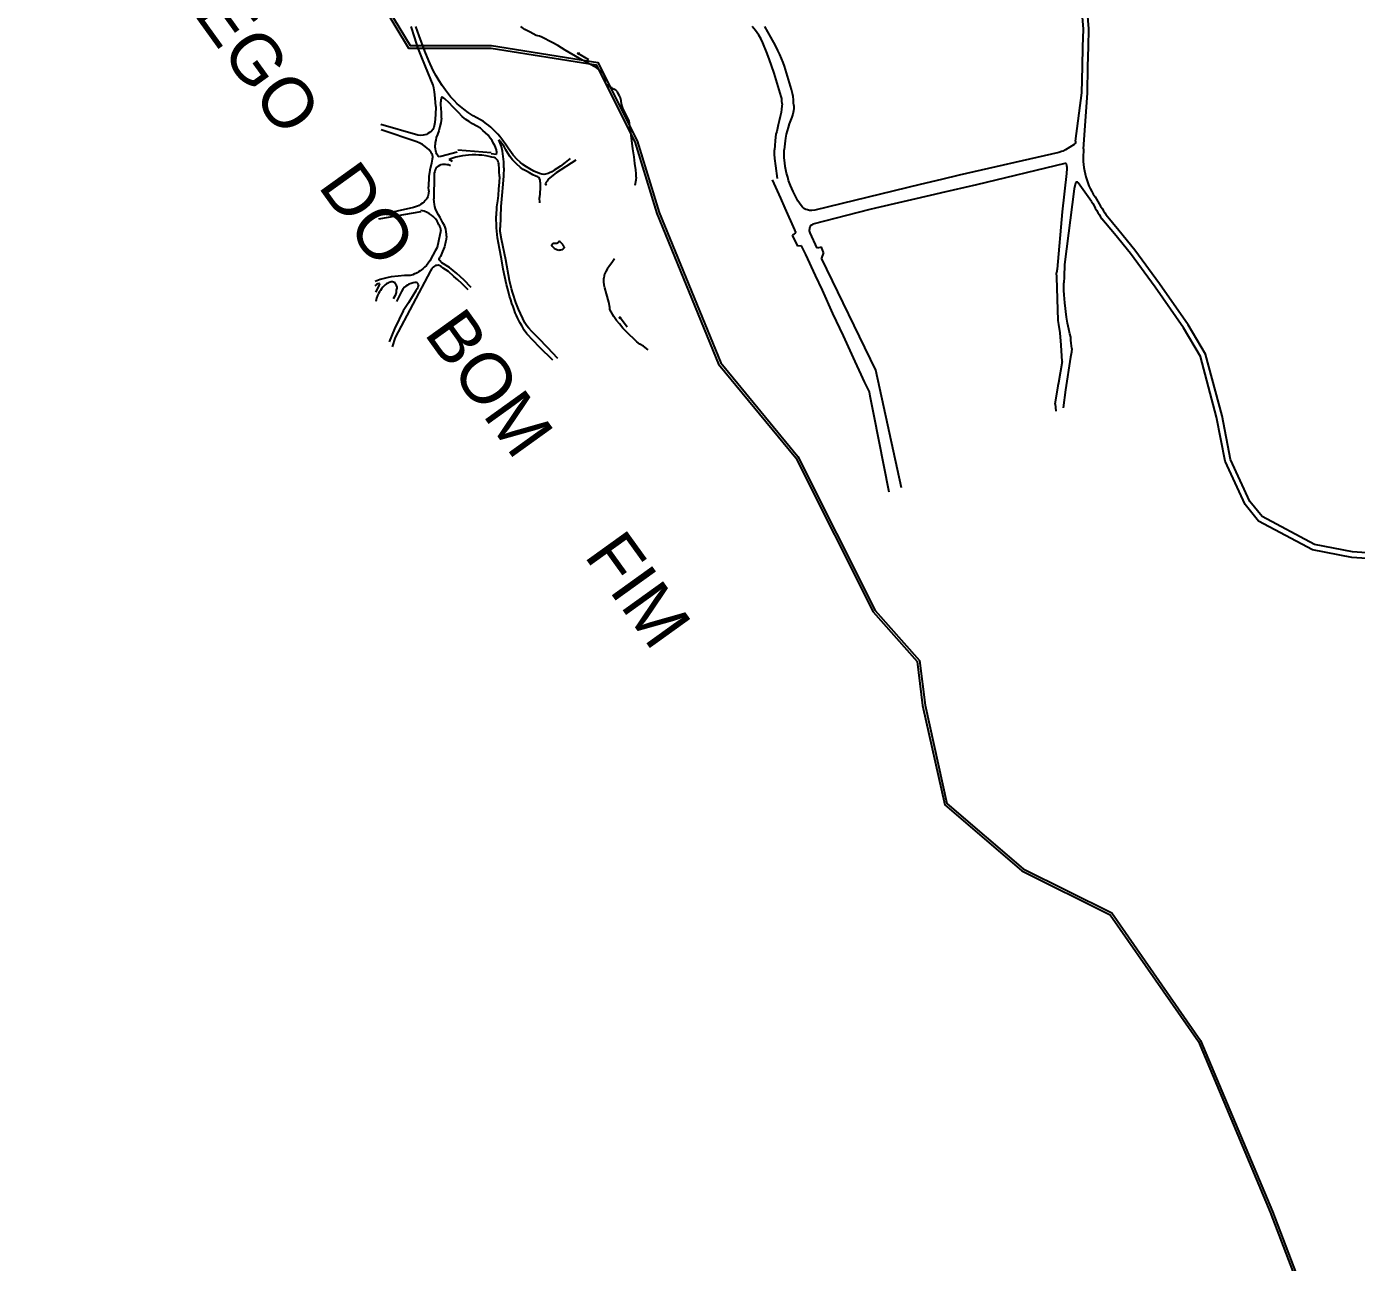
# Model space of a CAD drawing. Header units: millimetres. Extents: x 583 to 26013, y 350 to 21391.
# Drawn here: x 14855 to 15925, y 11890 to 12884 of the extents above; entities that cross this region are included whole.
import ezdxf

# ---------------------------------------------------------------- set-up
doc = ezdxf.new("R2010")
doc.units = ezdxf.units.MM
for name, color, linetype in [('105-QUADRAS_ESTRADAS', 80, 'Continuous'), ('110-CERCA_DE_ARAME', 10, 'Continuous'), ('145-', 130, 'Continuous'), ('RIOS', 140, 'Continuous')]:
    doc.layers.add(name, color=color, linetype=linetype)
doc.styles.add('EU', font='arial.ttf', dxfattribs={"height": 10})

msp = doc.modelspace()

# ---------------------------------------------------------------- linework, layer by layer
at = {"color": 0, "linetype": 'Continuous'}
msp.add_line((15705.42456, 12785.61879), (15708.398, 12830.46591), dxfattribs=at)
for points in [[(15703.99923, 12830.56963), (15704.50093, 12851.84865), (15704.89039, 12867.66562), (15705.24215, 12881.95116), (15703.62624, 12901.33678)], [(15708.398, 12830.46591), (15708.89965, 12851.74264), (15709.28906, 12867.55731), (15709.64666, 12882.08013), (15707.97034, 12902.19056)], [(15949.018, 12454.87274), (15921.10329, 12456.85327), (15889.39167, 12462.94254), (15845.97508, 12486.1302), (15835.20743, 12499.48826), (15819.25048, 12534.2394), (15812.36379, 12569.70108), (15799.30182, 12618.61333), (15785.71382, 12641.519), (15762.81882, 12674.39266), (15743.12719, 12701.37815), (15730.17626, 12717.11524), (15720.1681, 12729.27647)], [(15951.71261, 12459.19287), (15921.68888, 12461.32304), (15890.91002, 12467.23319), (15848.90342, 12489.66782), (15839.06289, 12501.87572), (15823.5651, 12535.6269), (15816.75159, 12570.71174), (15803.48913, 12620.37476), (15789.50032, 12643.95608), (15766.48315, 12677.00516), (15746.68508, 12704.13652), (15733.65092, 12719.97473), (15723.64276, 12732.13597)]]:
    msp.add_lwpolyline(points, dxfattribs=at)
for centre, radius, start, end in [((15762.28151, 12778.6823), 57.27851, 173.04435024, 213.58246526), ((16995.58833, 13519.31491), 1495.82627, 211.08529841, 211.75244732), ((15926.56098, 12863.21685), 246.04481, 209.16775321, 212.98188991)]:
    msp.add_arc(centre, radius, start, end, dxfattribs=at)
at = {"layer": '105-QUADRAS_ESTRADAS', "color": 0, "linetype": 'Continuous'}
for p, q in [((15167.61551, 12874.90241), (15164.71551, 12883.90241)), ((15170.11551, 12867.10241), (15167.61551, 12874.90241)), ((15171.21551, 12876.40241), (15168.51551, 12883.90241)), ((15175.61551, 12864.30241), (15171.21551, 12876.40241)), ((15441.51551, 12880.80241), (15439.01551, 12883.90241)), ((15444.11551, 12877.00241), (15441.51551, 12880.80241)), ((15446.01551, 12873.70241), (15444.11551, 12877.00241)), ((15453.91551, 12875.50241), (15449.11551, 12883.90241)), ((15457.71551, 12868.60241), (15453.91551, 12875.50241)), ((15172.81551, 12860.50241), (15170.11551, 12867.10241)), ((15179.01551, 12856.40241), (15175.61551, 12864.30241)), ((15447.41551, 12871.00241), (15446.01551, 12873.70241)), ((15450.81551, 12862.40241), (15447.41551, 12871.00241)), ((15459.61551, 12864.60241), (15457.71551, 12868.60241)), ((15461.21551, 12861.50241), (15459.61551, 12864.60241)), ((15176.31551, 12851.80241), (15172.81551, 12860.50241)), ((15182.41551, 12848.50241), (15179.01551, 12856.40241)), ((15452.91551, 12857.30241), (15450.81551, 12862.40241)), ((15454.51551, 12852.70241), (15452.91551, 12857.30241)), ((15456.51551, 12846.50241), (15454.51551, 12852.70241)), ((15462.41551, 12858.30241), (15461.21551, 12861.50241)), ((15463.81551, 12855.10241), (15462.41551, 12858.30241)), ((15464.81551, 12852.20241), (15463.81551, 12855.10241)), ((15182.51551, 12836.70241), (15176.31551, 12851.80241)), ((15184.81551, 12844.40241), (15182.41551, 12848.50241)), ((15187.21551, 12840.20241), (15184.81551, 12844.40241)), ((15461.51551, 12830.40241), (15456.51551, 12846.50241)), ((15470.41551, 12833.20241), (15464.81551, 12852.20241)), ((15182.91551, 12834.80241), (15182.51551, 12836.70241)), ((15183.41551, 12831.50241), (15182.91551, 12834.80241)), ((15184.11551, 12826.40241), (15183.41551, 12831.50241)), ((15189.61551, 12836.50241), (15187.21551, 12840.20241)), ((15192.21551, 12832.80241), (15189.61551, 12836.50241)), ((15194.61551, 12829.60241), (15192.21551, 12832.80241)), ((15471.31551, 12830.00241), (15470.41551, 12833.20241)), ((15184.41551, 12819.60241), (15184.11551, 12826.40241)), ((15188.61551, 12824.70241), (15188.51551, 12823.50241)), ((15188.61551, 12821.30241), (15188.51551, 12823.50241)), ((15188.91551, 12826.10241), (15188.61551, 12824.70241)), ((15189.01551, 12814.90241), (15188.61551, 12821.30241)), ((15189.71551, 12827.30241), (15188.91551, 12826.10241)), ((15191.71551, 12825.80241), (15189.71551, 12827.30241)), ((15195.21551, 12822.70241), (15191.71551, 12825.80241)), ((15196.41551, 12827.40241), (15194.61551, 12829.60241)), ((15198.31551, 12819.30241), (15195.21551, 12822.70241)), ((15199.21551, 12824.40241), (15196.41551, 12827.40241)), ((15201.81551, 12821.80241), (15199.21551, 12824.40241)), ((15204.41551, 12819.70241), (15201.81551, 12821.80241)), ((15462.31551, 12827.80241), (15461.51551, 12830.40241)), ((15462.61551, 12826.00241), (15462.31551, 12827.80241)), ((15462.81551, 12824.30241), (15462.61551, 12826.00241)), ((15463.01551, 12821.90241), (15462.71551, 12820.00241)), ((15463.01551, 12821.90241), (15462.81551, 12824.30241)), ((15471.81551, 12827.70241), (15471.31551, 12830.00241)), ((15472.11551, 12824.90241), (15471.81551, 12827.70241)), ((15472.21551, 12822.90241), (15472.11551, 12824.90241)), ((15472.51551, 12820.40241), (15472.21551, 12822.90241)), ((15472.51551, 12820.40241), (15472.41551, 12818.00241)), ((15698.81551, 12791.70241), (15703.99923, 12830.56963)), ((15184.31551, 12812.90241), (15183.61551, 12806.80241)), ((15184.41551, 12819.60241), (15184.31551, 12812.90241)), ((15189.01551, 12810.20241), (15188.61551, 12806.60241)), ((15189.01551, 12810.20241), (15189.01551, 12814.90241)), ((15202.71551, 12814.80241), (15198.31551, 12819.30241)), ((15205.81551, 12811.60241), (15202.71551, 12814.80241)), ((15207.01551, 12817.40241), (15204.41551, 12819.70241)), ((15208.61551, 12809.30241), (15205.81551, 12811.60241)), ((15210.51551, 12814.80241), (15207.01551, 12817.40241)), ((15214.51551, 12812.10241), (15210.51551, 12814.80241)), ((15217.61551, 12810.40241), (15214.51551, 12812.10241)), ((15220.31551, 12808.90241), (15217.61551, 12810.40241)), ((15461.41551, 12811.60241), (15460.61551, 12808.20241)), ((15462.31551, 12814.90241), (15461.41551, 12811.60241)), ((15462.51551, 12817.60241), (15462.31551, 12814.90241)), ((15462.71551, 12820.00241), (15462.51551, 12817.60241)), ((15470.81551, 12811.20241), (15469.71551, 12808.50241)), ((15471.71551, 12813.60241), (15470.81551, 12811.20241)), ((15472.11551, 12816.10241), (15471.71551, 12813.60241)), ((15472.41551, 12818.00241), (15472.11551, 12816.10241)), ((15170.11551, 12796.50241), (15140.31551, 12805.10241)), ((15169.31551, 12791.20241), (15140.61551, 12800.80241)), ((15180.51551, 12799.40241), (15179.51551, 12798.60241)), ((15181.31551, 12800.20241), (15180.51551, 12799.40241)), ((15182.11551, 12801.20241), (15181.31551, 12800.20241)), ((15182.91551, 12802.70241), (15182.11551, 12801.20241)), ((15183.61551, 12806.80241), (15182.91551, 12802.70241)), ((15186.81551, 12800.00241), (15185.81551, 12797.00241)), ((15187.81551, 12803.50241), (15186.81551, 12800.00241)), ((15188.61551, 12806.60241), (15187.81551, 12803.50241)), ((15211.21551, 12807.50241), (15208.61551, 12809.30241)), ((15214.01551, 12805.70241), (15211.21551, 12807.50241)), ((15217.51551, 12803.90241), (15214.01551, 12805.70241)), ((15220.31551, 12802.10241), (15217.51551, 12803.90241)), ((15222.81551, 12807.60241), (15220.31551, 12808.90241)), ((15222.41551, 12800.40241), (15220.31551, 12802.10241)), ((15224.51551, 12798.50241), (15222.41551, 12800.40241)), ((15225.31551, 12805.80241), (15222.81551, 12807.60241)), ((15227.01551, 12804.40241), (15225.31551, 12805.80241)), ((15228.71551, 12802.90241), (15227.01551, 12804.40241)), ((15230.61551, 12801.10241), (15228.71551, 12802.90241)), ((15232.61551, 12799.30241), (15230.61551, 12801.10241)), ((15234.41551, 12797.30241), (15232.61551, 12799.30241)), ((15458.61551, 12799.50241), (15458.01551, 12797.40241)), ((15459.31551, 12802.20241), (15458.61551, 12799.50241)), ((15459.81551, 12804.90241), (15459.31551, 12802.20241)), ((15460.61551, 12808.20241), (15459.81551, 12804.90241)), ((15467.01551, 12800.20241), (15466.31551, 12797.40241)), ((15467.81551, 12802.80241), (15467.01551, 12800.20241)), ((15468.61551, 12805.60241), (15467.81551, 12802.80241)), ((15469.71551, 12808.50241), (15468.61551, 12805.60241)), ((15171.61551, 12790.20241), (15169.31551, 12791.20241)), ((15172.51551, 12796.30241), (15170.11551, 12796.50241)), ((15173.91551, 12789.00241), (15171.61551, 12790.20241)), ((15174.21551, 12796.50241), (15172.51551, 12796.30241)), ((15176.01551, 12787.50241), (15173.91551, 12789.00241)), ((15175.81551, 12796.80241), (15174.21551, 12796.50241)), ((15177.11551, 12797.20241), (15175.81551, 12796.80241)), ((15178.21551, 12797.80241), (15177.11551, 12797.20241)), ((15179.51551, 12798.60241), (15178.21551, 12797.80241)), ((15184.01551, 12790.80241), (15183.91551, 12788.80241)), ((15184.01551, 12787.00241), (15183.91551, 12788.80241)), ((15184.41551, 12792.60241), (15184.01551, 12790.80241)), ((15184.81551, 12794.60241), (15184.41551, 12792.60241)), ((15185.81551, 12797.00241), (15184.81551, 12794.60241)), ((15226.61551, 12796.50241), (15224.51551, 12798.50241)), ((15228.31551, 12794.30241), (15226.61551, 12796.50241)), ((15229.81551, 12792.20241), (15228.31551, 12794.30241)), ((15231.01551, 12789.80241), (15229.81551, 12792.20241)), ((15232.11551, 12787.70241), (15231.01551, 12789.80241)), ((15235.91551, 12795.40241), (15234.41551, 12797.30241)), ((15237.31551, 12787.60241), (15235.21551, 12792.90241)), ((15237.81551, 12789.70241), (15235.21551, 12792.90241)), ((15237.51551, 12793.30241), (15235.91551, 12795.40241)), ((15239.01551, 12791.50241), (15237.51551, 12793.30241)), ((15239.41551, 12787.50241), (15237.81551, 12789.70241)), ((15240.61551, 12789.40241), (15239.01551, 12791.50241)), ((15242.61551, 12786.00241), (15240.61551, 12789.40241)), ((15457.31551, 12791.90241), (15457.01551, 12788.30241)), ((15457.61551, 12794.90241), (15457.31551, 12791.90241)), ((15458.01551, 12797.40241), (15457.61551, 12794.90241)), ((15465.01551, 12789.70241), (15464.81551, 12787.30241)), ((15465.31551, 12791.90241), (15465.01551, 12789.70241)), ((15465.61551, 12794.30241), (15465.31551, 12791.90241)), ((15466.31551, 12797.40241), (15465.61551, 12794.30241)), ((15697.81551, 12789.10241), (15690.71551, 12784.90241)), ((15698.61551, 12789.90241), (15697.81551, 12789.10241)), ((15698.81551, 12790.60241), (15698.61551, 12789.90241)), ((15698.81551, 12791.70241), (15698.81551, 12790.60241)), ((15177.61551, 12786.20241), (15176.01551, 12787.50241)), ((15179.01551, 12785.00241), (15177.61551, 12786.20241)), ((15179.91551, 12783.60241), (15179.01551, 12785.00241)), ((15180.71551, 12782.70241), (15179.91551, 12783.60241)), ((15181.31551, 12781.50241), (15180.71551, 12782.70241)), ((15181.81551, 12780.70241), (15181.31551, 12781.50241)), ((15181.81551, 12778.70241), (15181.61551, 12777.20241)), ((15181.91551, 12779.90241), (15181.81551, 12780.70241)), ((15181.91551, 12779.90241), (15181.81551, 12778.70241)), ((15184.21551, 12785.60241), (15184.01551, 12787.00241)), ((15184.51551, 12784.00241), (15184.21551, 12785.60241)), ((15184.71551, 12782.60241), (15184.51551, 12784.00241)), ((15185.31551, 12781.40241), (15184.71551, 12782.60241)), ((15185.91551, 12780.40241), (15185.31551, 12781.40241)), ((15186.51551, 12779.60241), (15185.91551, 12780.40241)), ((15187.31551, 12779.20241), (15186.51551, 12779.60241)), ((15188.51551, 12779.40241), (15187.31551, 12779.20241)), ((15201.71551, 12783.00241), (15188.51551, 12779.40241)), ((15197.51551, 12777.90241), (15195.31551, 12776.90241)), ((15200.71551, 12778.80241), (15197.51551, 12777.90241)), ((15203.31551, 12779.50241), (15200.71551, 12778.80241)), ((15229.11551, 12782.50241), (15202.11551, 12784.40241)), ((15206.01551, 12779.90241), (15203.31551, 12779.50241)), ((15208.41551, 12780.30241), (15206.01551, 12779.90241)), ((15210.81551, 12780.50241), (15208.41551, 12780.30241)), ((15213.81551, 12780.70241), (15210.81551, 12780.50241)), ((15216.61551, 12780.70241), (15213.81551, 12780.70241)), ((15219.11551, 12780.50241), (15216.61551, 12780.70241)), ((15221.51551, 12780.40241), (15219.11551, 12780.50241)), ((15224.91551, 12780.00241), (15221.51551, 12780.40241)), ((15227.41551, 12779.40241), (15224.91551, 12780.00241)), ((15229.51551, 12778.90241), (15227.41551, 12779.40241)), ((15232.91551, 12781.10241), (15229.11551, 12781.50241)), ((15231.31551, 12778.50241), (15229.51551, 12778.90241)), ((15232.41551, 12778.10241), (15231.31551, 12778.50241)), ((15232.81551, 12786.10241), (15232.11551, 12787.70241)), ((15233.31551, 12777.40241), (15232.41551, 12778.10241)), ((15233.31551, 12784.80241), (15232.81551, 12786.10241)), ((15233.41551, 12782.80241), (15232.91551, 12781.10241)), ((15233.41551, 12783.80241), (15233.31551, 12784.80241)), ((15233.41551, 12783.80241), (15233.41551, 12782.80241)), ((15238.21551, 12783.60241), (15237.31551, 12787.60241)), ((15238.71551, 12779.30241), (15238.21551, 12783.60241)), ((15239.21551, 12775.10241), (15238.71551, 12779.30241)), ((15240.81551, 12784.90241), (15239.41551, 12787.50241)), ((15242.51551, 12782.10241), (15240.81551, 12784.90241)), ((15244.41551, 12779.20241), (15242.51551, 12782.10241)), ((15246.81551, 12780.40241), (15242.61551, 12786.00241)), ((15246.21551, 12776.80241), (15244.41551, 12779.20241)), ((15249.91551, 12777.00241), (15246.81551, 12780.40241)), ((15292.41551, 12777.90241), (15288.61551, 12774.70241)), ((15457.01551, 12788.30241), (15456.91551, 12784.70241)), ((15456.91551, 12781.40241), (15456.91551, 12784.70241)), ((15457.11551, 12777.70241), (15456.91551, 12781.40241)), ((15457.81551, 12772.00241), (15457.11551, 12777.70241)), ((15464.81551, 12787.30241), (15464.51551, 12784.80241)), ((15464.51551, 12781.90241), (15464.51551, 12784.80241)), ((15464.71551, 12778.70241), (15464.51551, 12781.90241)), ((15464.81551, 12776.10241), (15464.71551, 12778.70241)), ((15685.41551, 12782.70241), (15605.21551, 12764.40241)), ((15687.61551, 12783.40241), (15685.41551, 12782.70241)), ((15688.91551, 12783.80241), (15687.61551, 12783.40241)), ((15690.71551, 12784.90241), (15688.91551, 12783.80241)), ((15179.71551, 12768.30241), (15179.01551, 12763.40241)), ((15181.01551, 12774.00241), (15179.71551, 12768.30241)), ((15181.61551, 12777.20241), (15181.01551, 12774.00241)), ((15183.61551, 12767.30241), (15183.31551, 12766.00241)), ((15184.11551, 12768.60241), (15183.61551, 12767.30241)), ((15184.51551, 12769.80241), (15184.11551, 12768.60241)), ((15185.41551, 12770.80241), (15184.51551, 12769.80241)), ((15186.21551, 12771.40241), (15185.41551, 12770.80241)), ((15187.51551, 12772.20241), (15186.21551, 12771.40241)), ((15188.61551, 12772.60241), (15187.51551, 12772.20241)), ((15189.81551, 12772.90241), (15188.61551, 12772.60241)), ((15191.11551, 12773.10241), (15189.81551, 12772.90241)), ((15192.41551, 12773.00241), (15191.11551, 12773.10241)), ((15193.51551, 12772.80241), (15192.41551, 12773.00241)), ((15194.61551, 12772.60241), (15193.51551, 12772.80241)), ((15196.31551, 12771.90241), (15194.61551, 12772.60241)), ((15198.01551, 12775.30241), (15195.31551, 12776.90241)), ((15233.81551, 12776.80241), (15233.31551, 12777.40241)), ((15234.31551, 12776.10241), (15233.81551, 12776.80241)), ((15234.61551, 12775.30241), (15234.31551, 12776.10241)), ((15234.91551, 12774.40241), (15234.61551, 12775.30241)), ((15235.11551, 12773.50241), (15234.91551, 12774.40241)), ((15235.21551, 12772.20241), (15235.11551, 12773.50241)), ((15235.41551, 12770.70241), (15235.21551, 12772.20241)), ((15235.51551, 12767.70241), (15235.41551, 12770.70241)), ((15235.71551, 12763.20241), (15235.51551, 12767.70241)), ((15239.21551, 12770.20241), (15239.01551, 12764.00241)), ((15239.21551, 12770.20241), (15239.21551, 12775.10241)), ((15247.51551, 12775.40241), (15246.21551, 12776.80241)), ((15249.51551, 12773.50241), (15247.51551, 12775.40241)), ((15252.61551, 12770.70241), (15249.51551, 12773.50241)), ((15252.21551, 12774.80241), (15249.91551, 12777.00241)), ((15254.41551, 12772.90241), (15252.21551, 12774.80241)), ((15254.81551, 12769.00241), (15252.61551, 12770.70241)), ((15257.31551, 12771.00241), (15254.41551, 12772.90241)), ((15257.51551, 12767.60241), (15254.81551, 12769.00241)), ((15260.21551, 12769.40241), (15257.31551, 12771.00241)), ((15259.91551, 12766.20241), (15257.51551, 12767.60241)), ((15263.21551, 12767.70241), (15260.21551, 12769.40241)), ((15268.01551, 12765.80241), (15263.21551, 12767.70241)), ((15277.71551, 12767.20241), (15275.91551, 12766.20241)), ((15279.61551, 12768.40241), (15277.71551, 12767.20241)), ((15281.91551, 12769.80241), (15279.61551, 12768.40241)), ((15297.21551, 12776.40241), (15281.41551, 12766.30241)), ((15284.71551, 12771.60241), (15281.91551, 12769.80241)), ((15288.61551, 12774.70241), (15284.71551, 12771.60241)), ((15459.31551, 12761.70241), (15457.81551, 12772.00241)), ((15465.01551, 12774.30241), (15464.81551, 12776.10241)), ((15465.41551, 12771.50241), (15465.01551, 12774.30241)), ((15465.91551, 12768.70241), (15465.41551, 12771.50241)), ((15466.61551, 12766.10241), (15465.91551, 12768.70241)), ((15690.21551, 12773.90241), (15619.21551, 12756.50241)), ((15690.91551, 12773.80241), (15690.21551, 12773.90241)), ((15691.41551, 12773.50241), (15690.91551, 12773.80241)), ((15691.81551, 12772.90241), (15691.41551, 12773.50241)), ((15692.01551, 12769.70241), (15691.61551, 12765.80241)), ((15692.01551, 12771.50241), (15691.81551, 12772.90241)), ((15692.01551, 12771.50241), (15692.01551, 12769.70241)), ((15179.01551, 12763.40241), (15178.71551, 12755.10241)), ((15183.21551, 12764.40241), (15183.01551, 12745.30241)), ((15183.31551, 12766.00241), (15183.21551, 12764.40241)), ((15235.51551, 12758.60241), (15235.01551, 12753.50241)), ((15235.71551, 12763.20241), (15235.51551, 12758.60241)), ((15238.51551, 12757.10241), (15237.61551, 12748.10241)), ((15239.01551, 12764.00241), (15238.51551, 12757.10241)), ((15262.51551, 12764.60241), (15259.91551, 12766.20241)), ((15264.81551, 12763.70241), (15262.51551, 12764.60241)), ((15266.51551, 12763.00241), (15264.81551, 12763.70241)), ((15267.41551, 12762.40241), (15266.51551, 12763.00241)), ((15267.91551, 12761.70241), (15267.41551, 12762.40241)), ((15268.41551, 12760.50241), (15267.91551, 12761.70241)), ((15269.81551, 12765.30241), (15268.01551, 12765.80241)), ((15268.51551, 12758.70241), (15268.31551, 12753.70241)), ((15268.51551, 12758.70241), (15268.41551, 12760.50241)), ((15271.41551, 12765.00241), (15269.81551, 12765.30241)), ((15272.71551, 12765.20241), (15271.41551, 12765.00241)), ((15273.71551, 12765.50241), (15272.71551, 12765.20241)), ((15273.11551, 12758.70241), (15272.81551, 12757.60241)), ((15273.01551, 12756.80241), (15272.81551, 12757.60241)), ((15273.51551, 12756.00241), (15273.01551, 12756.80241)), ((15273.91551, 12759.70241), (15273.11551, 12758.70241)), ((15274.81551, 12765.70241), (15273.71551, 12765.50241)), ((15274.91551, 12761.20241), (15273.91551, 12759.70241)), ((15275.91551, 12766.20241), (15274.81551, 12765.70241)), ((15281.41551, 12766.30241), (15274.91551, 12761.20241)), ((15467.51551, 12762.90241), (15466.61551, 12766.10241)), ((15468.21551, 12760.10241), (15467.51551, 12762.90241)), ((15469.81551, 12756.20241), (15468.21551, 12760.10241)), ((15573.91551, 12756.80241), (15489.31551, 12736.30241)), ((15591.11551, 12760.90241), (15573.91551, 12756.80241)), ((15605.21551, 12764.40241), (15591.21551, 12760.90241)), ((15591.21551, 12760.90241), (15591.21551, 12760.90241)), ((15619.21551, 12756.50241), (15591.21551, 12750.20241)), ((15691.61551, 12765.80241), (15688.21551, 12734.80241)), ((15698.91551, 12757.90241), (15697.91551, 12753.50241)), ((15699.11551, 12758.50241), (15698.91551, 12757.90241)), ((15699.61551, 12758.80241), (15699.11551, 12758.50241)), ((15700.11551, 12758.90241), (15699.61551, 12758.80241)), ((15700.61551, 12758.70241), (15700.11551, 12758.90241)), ((15701.11551, 12758.30241), (15700.61551, 12758.70241)), ((15711.71551, 12743.30241), (15701.11551, 12758.30241)), ((15177.51551, 12746.00241), (15176.91551, 12745.10241)), ((15178.21551, 12747.20241), (15177.51551, 12746.00241)), ((15178.41551, 12748.40241), (15178.21551, 12747.20241)), ((15178.71551, 12749.90241), (15178.41551, 12748.40241)), ((15178.91551, 12751.70241), (15178.71551, 12755.10241)), ((15178.91551, 12751.70241), (15178.71551, 12749.90241)), ((15234.61551, 12748.00241), (15234.11551, 12743.80241)), ((15235.01551, 12753.50241), (15234.61551, 12748.00241)), ((15237.61551, 12748.10241), (15236.81551, 12739.30241)), ((15268.31551, 12753.70241), (15267.91551, 12746.50241)), ((15268.11551, 12742.10241), (15267.91551, 12746.50241)), ((15471.91551, 12751.30241), (15469.81551, 12756.20241)), ((15475.71551, 12743.70241), (15471.91551, 12751.30241)), ((15585.61551, 12748.80241), (15538.01551, 12737.80241)), ((15591.11551, 12750.20241), (15585.61551, 12748.80241)), ((15591.21551, 12750.20241), (15591.21551, 12750.20241)), ((15697.91551, 12753.50241), (15690.11551, 12692.60241)), ((15166.51551, 12738.50241), (15137.91551, 12732.00241)), ((15169.71551, 12739.40241), (15166.51551, 12738.50241)), ((15171.21551, 12740.00241), (15169.71551, 12739.40241)), ((15172.51551, 12741.00241), (15171.21551, 12740.00241)), ((15173.81551, 12741.80241), (15172.51551, 12741.00241)), ((15175.21551, 12735.40241), (15172.51551, 12736.00241)), ((15175.01551, 12742.90241), (15173.81551, 12741.80241)), ((15175.91551, 12743.90241), (15175.01551, 12742.90241)), ((15177.61551, 12734.50241), (15175.21551, 12735.40241)), ((15176.91551, 12745.10241), (15175.91551, 12743.90241)), ((15183.11551, 12742.90241), (15183.01551, 12745.30241)), ((15183.51551, 12740.80241), (15183.11551, 12742.90241)), ((15183.81551, 12739.10241), (15183.51551, 12740.80241)), ((15184.31551, 12737.30241), (15183.81551, 12739.10241)), ((15185.41551, 12735.00241), (15184.31551, 12737.30241)), ((15186.61551, 12732.50241), (15185.41551, 12735.00241)), ((15233.41551, 12739.00241), (15233.11551, 12731.70241)), ((15234.11551, 12743.80241), (15233.41551, 12739.00241)), ((15236.81551, 12739.30241), (15236.31551, 12722.40241)), ((15476.81551, 12741.80241), (15475.71551, 12743.70241)), ((15478.21551, 12740.00241), (15476.81551, 12741.80241)), ((15479.41551, 12738.70241), (15478.21551, 12740.00241)), ((15480.41551, 12737.60241), (15479.41551, 12738.70241)), ((15481.91551, 12736.90241), (15480.41551, 12737.60241)), ((15483.31551, 12736.50241), (15481.91551, 12736.90241)), ((15485.01551, 12736.00241), (15483.31551, 12736.50241)), ((15486.91551, 12736.00241), (15485.01551, 12736.00241)), ((15489.31551, 12736.30241), (15486.91551, 12736.00241)), ((15538.01551, 12737.80241), (15533.41551, 12736.70241)), ((15172.51551, 12734.80241), (15138.41551, 12728.90241)), ((15179.41551, 12733.40241), (15177.61551, 12734.50241)), ((15181.01551, 12732.20241), (15179.41551, 12733.40241)), ((15182.41551, 12731.10241), (15181.01551, 12732.20241)), ((15184.31551, 12729.30241), (15182.41551, 12731.10241)), ((15185.61551, 12727.30241), (15184.31551, 12729.30241)), ((15186.31551, 12725.90241), (15185.61551, 12727.30241)), ((15187.01551, 12724.50241), (15186.31551, 12725.90241)), ((15187.91551, 12730.30241), (15186.61551, 12732.50241)), ((15187.61551, 12723.30241), (15187.01551, 12724.50241)), ((15190.21551, 12726.00241), (15187.91551, 12730.30241)), ((15191.41551, 12724.00241), (15190.21551, 12726.00241)), ((15233.21551, 12722.10241), (15233.11551, 12731.70241)), ((15688.21551, 12734.80241), (15684.11551, 12688.70241)), ((15187.71551, 12716.40241), (15185.51551, 12706.20241)), ((15188.11551, 12722.00241), (15187.61551, 12723.30241)), ((15188.31551, 12718.70241), (15187.71551, 12716.40241)), ((15188.51551, 12721.10241), (15188.11551, 12722.00241)), ((15188.61551, 12720.00241), (15188.31551, 12718.70241)), ((15188.61551, 12720.00241), (15188.51551, 12721.10241)), ((15191.91551, 12722.60241), (15191.41551, 12724.00241)), ((15192.51551, 12721.00241), (15191.91551, 12722.60241)), ((15192.81551, 12718.80241), (15192.51551, 12721.00241)), ((15193.01551, 12717.00241), (15192.81551, 12718.80241)), ((15193.01551, 12715.20241), (15192.81551, 12712.70241)), ((15193.01551, 12715.20241), (15193.01551, 12717.00241)), ((15234.01551, 12713.90241), (15233.21551, 12722.10241)), ((15235.61551, 12705.40241), (15234.01551, 12713.90241)), ((15236.31551, 12719.10241), (15236.31551, 12722.40241)), ((15237.41551, 12712.80241), (15236.31551, 12719.10241)), ((15184.11551, 12703.50241), (15182.21551, 12700.00241)), ((15185.51551, 12706.20241), (15184.11551, 12703.50241)), ((15189.91551, 12702.90241), (15188.21551, 12699.00241)), ((15191.41551, 12706.70241), (15189.91551, 12702.90241)), ((15192.41551, 12710.40241), (15191.41551, 12706.70241)), ((15192.81551, 12712.70241), (15192.41551, 12710.40241)), ((15237.21551, 12697.20241), (15235.61551, 12705.40241)), ((15240.71551, 12696.40241), (15237.41551, 12712.80241)), ((15178.31551, 12693.50241), (15176.91551, 12691.80241)), ((15179.61551, 12695.50241), (15178.31551, 12693.50241)), ((15182.21551, 12700.00241), (15179.61551, 12695.50241)), ((15187.51551, 12698.10241), (15187.31551, 12697.40241)), ((15187.31551, 12696.80241), (15187.31551, 12697.40241)), ((15187.51551, 12696.00241), (15187.31551, 12696.80241)), ((15188.21551, 12699.00241), (15187.51551, 12698.10241)), ((15188.01551, 12695.40241), (15187.51551, 12696.00241)), ((15188.51551, 12694.80241), (15188.01551, 12695.40241)), ((15189.41551, 12693.90241), (15188.51551, 12694.80241)), ((15195.51551, 12690.20241), (15189.41551, 12693.90241)), ((15238.71551, 12688.70241), (15237.21551, 12697.20241)), ((15243.81551, 12679.70241), (15240.71551, 12696.40241)), ((15690.11551, 12692.60241), (15689.71551, 12682.50241)), ((15145.01551, 12681.70241), (15139.81551, 12680.50241)), ((15148.71551, 12682.50241), (15145.01551, 12681.70241)), ((15154.31551, 12683.20241), (15148.71551, 12682.50241)), ((15180.11551, 12687.50241), (15151.81551, 12633.80241)), ((15159.41551, 12683.70241), (15154.31551, 12683.20241)), ((15163.81551, 12683.80241), (15159.41551, 12683.70241)), ((15165.91551, 12684.30241), (15163.81551, 12683.80241)), ((15167.31551, 12684.90241), (15165.91551, 12684.30241)), ((15168.51551, 12685.40241), (15167.31551, 12684.90241)), ((15169.51551, 12685.90241), (15168.51551, 12685.40241)), ((15170.71551, 12686.60241), (15169.51551, 12685.90241)), ((15171.91551, 12687.40241), (15170.71551, 12686.60241)), ((15172.91551, 12688.20241), (15171.91551, 12687.40241)), ((15174.01551, 12689.10241), (15172.91551, 12688.20241)), ((15175.51551, 12690.40241), (15174.01551, 12689.10241)), ((15176.91551, 12691.80241), (15175.51551, 12690.40241)), ((15181.41551, 12689.40241), (15180.11551, 12687.50241)), ((15182.51551, 12690.50241), (15181.41551, 12689.40241)), ((15183.41551, 12691.10241), (15182.51551, 12690.50241)), ((15184.31551, 12691.60241), (15183.41551, 12691.10241)), ((15185.21551, 12691.80241), (15184.31551, 12691.60241)), ((15186.31551, 12692.00241), (15185.21551, 12691.80241)), ((15187.31551, 12691.70241), (15186.31551, 12692.00241)), ((15188.61551, 12691.10241), (15187.31551, 12691.70241)), ((15190.51551, 12689.70241), (15188.61551, 12691.10241)), ((15194.71551, 12686.80241), (15190.51551, 12689.70241)), ((15199.11551, 12683.00241), (15194.71551, 12686.80241)), ((15201.31551, 12685.30241), (15195.51551, 12690.20241)), ((15202.21551, 12680.30241), (15199.11551, 12683.00241)), ((15206.91551, 12680.20241), (15201.31551, 12685.30241)), ((15241.31551, 12676.50241), (15238.71551, 12688.70241)), ((15684.11551, 12688.70241), (15683.71551, 12685.90241)), ((15683.81551, 12682.30241), (15683.71551, 12685.90241)), ((15684.91551, 12647.60241), (15683.81551, 12682.30241)), ((15689.71551, 12682.50241), (15689.41551, 12677.80241)), ((15136.91551, 12676.50241), (15135.51551, 12675.40241)), ((15139.81551, 12680.50241), (15135.61551, 12678.90241)), ((15138.81551, 12675.40241), (15136.01551, 12670.20241)), ((15138.01551, 12677.00241), (15136.91551, 12676.50241)), ((15138.81551, 12677.30241), (15138.01551, 12677.00241)), ((15139.31551, 12677.10241), (15138.81551, 12677.30241)), ((15139.41551, 12676.50241), (15138.81551, 12675.40241)), ((15140.01551, 12671.70241), (15139.21551, 12670.50241)), ((15139.41551, 12676.50241), (15139.31551, 12677.10241)), ((15140.71551, 12673.00241), (15140.01551, 12671.70241)), ((15141.81551, 12674.30241), (15140.71551, 12673.00241)), ((15142.81551, 12675.20241), (15141.81551, 12674.30241)), ((15143.81551, 12676.20241), (15142.81551, 12675.20241)), ((15144.81551, 12676.90241), (15143.81551, 12676.20241)), ((15145.81551, 12677.50241), (15144.81551, 12676.90241)), ((15146.81551, 12678.00241), (15145.81551, 12677.50241)), ((15147.81551, 12678.40241), (15146.81551, 12678.00241)), ((15148.71551, 12678.60241), (15147.81551, 12678.40241)), ((15149.71551, 12678.50241), (15148.71551, 12678.60241)), ((15150.41551, 12678.40241), (15149.71551, 12678.50241)), ((15151.11551, 12678.10241), (15150.41551, 12678.40241)), ((15151.71551, 12677.70241), (15151.11551, 12678.10241)), ((15152.21551, 12677.00241), (15151.71551, 12677.70241)), ((15152.61551, 12676.50241), (15152.21551, 12677.00241)), ((15152.71551, 12671.80241), (15152.51551, 12669.90241)), ((15153.01551, 12675.70241), (15152.61551, 12676.50241)), ((15153.11551, 12673.50241), (15152.71551, 12671.80241)), ((15156.81551, 12670.80241), (15152.81551, 12662.80241)), ((15153.21551, 12674.80241), (15153.01551, 12675.70241)), ((15153.21551, 12674.80241), (15153.11551, 12673.50241)), ((15158.01551, 12672.60241), (15156.81551, 12670.80241)), ((15159.31551, 12674.20241), (15158.01551, 12672.60241)), ((15160.41551, 12675.10241), (15159.31551, 12674.20241)), ((15161.61551, 12675.90241), (15160.41551, 12675.10241)), ((15162.91551, 12676.60241), (15161.61551, 12675.90241)), ((15168.51551, 12671.40241), (15162.51551, 12661.70241)), ((15164.81551, 12677.30241), (15162.91551, 12676.60241)), ((15166.31551, 12677.70241), (15164.81551, 12677.30241)), ((15167.61551, 12678.00241), (15166.31551, 12677.70241)), ((15168.71551, 12678.00241), (15167.61551, 12678.00241)), ((15169.41551, 12673.00241), (15168.51551, 12671.40241)), ((15169.51551, 12677.90241), (15168.71551, 12678.00241)), ((15170.01551, 12674.10241), (15169.41551, 12673.00241)), ((15169.91551, 12677.60241), (15169.51551, 12677.90241)), ((15170.31551, 12676.90241), (15169.91551, 12677.60241)), ((15170.41551, 12675.30241), (15170.01551, 12674.10241)), ((15170.51551, 12676.10241), (15170.31551, 12676.90241)), ((15170.51551, 12676.10241), (15170.41551, 12675.30241)), ((15205.41551, 12677.20241), (15202.21551, 12680.30241)), ((15210.61551, 12672.10241), (15205.41551, 12677.20241)), ((15212.91551, 12673.90241), (15206.91551, 12680.20241)), ((15242.61551, 12671.60241), (15241.31551, 12676.50241)), ((15243.71551, 12667.00241), (15242.61551, 12671.60241)), ((15245.31551, 12672.90241), (15243.81551, 12679.70241)), ((15246.31551, 12669.40241), (15245.31551, 12672.90241)), ((15689.51551, 12674.70241), (15689.41551, 12677.80241)), ((15689.61551, 12671.70241), (15689.51551, 12674.70241)), ((15689.81551, 12668.20241), (15689.61551, 12671.70241)), ((15136.81551, 12665.40241), (15136.21551, 12662.70241)), ((15137.71551, 12667.50241), (15136.81551, 12665.40241)), ((15138.41551, 12669.30241), (15137.71551, 12667.50241)), ((15139.21551, 12670.50241), (15138.41551, 12669.30241)), ((15151.71551, 12667.60241), (15150.31551, 12664.80241)), ((15152.51551, 12669.90241), (15151.71551, 12667.60241)), ((15162.51551, 12661.70241), (15158.31551, 12655.20241)), ((15244.71551, 12664.10241), (15243.71551, 12667.00241)), ((15245.61551, 12661.20241), (15244.71551, 12664.10241)), ((15246.61551, 12658.70241), (15245.61551, 12661.20241)), ((15248.91551, 12661.90241), (15246.31551, 12669.40241)), ((15251.01551, 12656.50241), (15248.91551, 12661.90241)), ((15690.31551, 12661.60241), (15689.81551, 12668.20241)), ((15691.71551, 12650.10241), (15690.31551, 12661.60241)), ((15158.31551, 12655.20241), (15155.01551, 12648.50241)), ((15247.51551, 12656.30241), (15246.61551, 12658.70241)), ((15248.31551, 12653.60241), (15247.51551, 12656.30241)), ((15249.31551, 12651.50241), (15248.31551, 12653.60241)), ((15250.21551, 12649.60241), (15249.31551, 12651.50241)), ((15252.11551, 12645.80241), (15250.21551, 12649.60241)), ((15256.01551, 12645.50241), (15251.01551, 12656.50241)), ((15692.51551, 12645.20241), (15691.71551, 12650.10241)), ((15151.31551, 12640.90241), (15146.91551, 12630.20241)), ((15155.01551, 12648.50241), (15151.31551, 12640.90241)), ((15253.81551, 12642.90241), (15252.11551, 12645.80241)), ((15255.61551, 12639.80241), (15253.81551, 12642.90241)), ((15257.71551, 12636.80241), (15255.61551, 12639.80241)), ((15257.81551, 12643.10241), (15256.01551, 12645.50241)), ((15259.21551, 12641.20241), (15257.81551, 12643.10241)), ((15261.61551, 12638.70241), (15259.21551, 12641.20241)), ((15267.31551, 12632.90241), (15261.61551, 12638.70241)), ((15685.51551, 12644.20241), (15684.91551, 12647.60241)), ((15686.61551, 12637.60241), (15685.51551, 12644.20241)), ((15693.61551, 12640.50241), (15692.51551, 12645.20241)), ((15694.41551, 12636.80241), (15693.61551, 12640.50241)), ((15151.81551, 12633.80241), (15149.41551, 12626.20241)), ((15267.91551, 12626.00241), (15257.71551, 12636.80241)), ((15274.21551, 12625.70241), (15267.31551, 12632.90241)), ((15687.21551, 12627.50241), (15686.61551, 12637.60241)), ((15695.01551, 12634.20241), (15694.41551, 12636.80241)), ((15695.21551, 12631.70241), (15695.01551, 12634.20241)), ((15695.41551, 12629.30241), (15695.21551, 12631.70241)), ((15695.61551, 12627.20241), (15695.41551, 12629.30241)), ((15278.61551, 12615.60241), (15267.91551, 12626.00241)), ((15282.61551, 12616.80241), (15274.21551, 12625.70241)), ((15688.21551, 12614.60241), (15687.21551, 12627.50241)), ((15694.91551, 12617.90241), (15690.91551, 12591.70241)), ((15695.51551, 12622.10241), (15694.91551, 12617.90241)), ((15695.81551, 12625.00241), (15695.51551, 12622.10241)), ((15695.81551, 12625.00241), (15695.61551, 12627.20241)), ((15688.21551, 12614.60241), (15685.11551, 12597.30241)), ((15685.11551, 12597.30241), (15684.71551, 12594.80241)), ((15684.71551, 12594.80241), (15682.21551, 12580.20241)), ((15690.91551, 12591.70241), (15689.01551, 12577.10241)), ((15683.21551, 12574.40241), (15682.71551, 12580.30241))]:
    msp.add_line(p, q, dxfattribs=at)
at = {"layer": '110-CERCA_DE_ARAME', "color": 0, "linetype": 'Continuous'}
for p, q in [((15461.91551, 12745.80241), (15455.11551, 12760.70241)), ((15465.41551, 12737.80241), (15461.91551, 12745.80241)), ((15473.11551, 12720.40241), (15465.41551, 12737.80241)), ((15533.41551, 12736.70241), (15487.61551, 12725.00241)), ((15486.61551, 12724.30241), (15486.11551, 12723.80241)), ((15487.61551, 12725.00241), (15486.61551, 12724.30241)), ((15472.31551, 12716.70241), (15471.31551, 12716.00241)), ((15475.61551, 12707.20241), (15471.31551, 12716.00241)), ((15472.91551, 12717.10241), (15472.31551, 12716.70241)), ((15473.31551, 12717.60241), (15472.91551, 12717.10241)), ((15473.51551, 12719.60241), (15473.11551, 12720.40241)), ((15473.51551, 12718.10241), (15473.31551, 12717.60241)), ((15473.61551, 12719.00241), (15473.51551, 12719.60241)), ((15473.61551, 12718.50241), (15473.51551, 12718.10241)), ((15473.61551, 12719.00241), (15473.61551, 12718.50241)), ((15485.01551, 12721.90241), (15484.91551, 12720.80241)), ((15484.91551, 12719.50241), (15484.91551, 12720.80241)), ((15485.51551, 12718.00241), (15484.91551, 12719.50241)), ((15485.51551, 12723.00241), (15485.01551, 12721.90241)), ((15486.11551, 12723.80241), (15485.51551, 12723.00241)), ((15491.21551, 12705.80241), (15485.51551, 12718.00241)), ((15478.51551, 12707.60241), (15475.61551, 12707.20241)), ((15481.91551, 12700.50241), (15478.51551, 12707.60241)), ((15494.61551, 12706.40241), (15491.21551, 12705.80241)), ((15496.21551, 12702.20241), (15494.61551, 12706.40241)), ((15489.81551, 12683.70241), (15481.91551, 12700.50241)), ((15496.21551, 12702.20241), (15494.71551, 12697.70241)), ((15538.41551, 12607.40241), (15494.71551, 12697.70241)), ((15495.31551, 12671.90241), (15489.81551, 12683.70241)), ((15503.81551, 12653.20241), (15495.31551, 12671.90241)), ((15512.31551, 12635.20241), (15503.81551, 12653.20241)), ((15521.71551, 12614.60241), (15512.31551, 12635.20241)), ((15526.51551, 12603.90241), (15521.71551, 12614.60241)), ((15559.01551, 12512.90241), (15538.41551, 12607.40241)), ((15529.21551, 12598.20241), (15526.51551, 12603.90241)), ((15531.01551, 12594.40241), (15529.21551, 12598.20241)), ((15533.11551, 12590.00241), (15531.01551, 12594.40241)), ((15533.71551, 12586.60241), (15533.11551, 12590.00241)), ((15536.91551, 12570.60241), (15533.71551, 12586.60241)), ((15544.71551, 12531.00241), (15536.91551, 12570.60241)), ((15548.91551, 12509.40241), (15544.71551, 12531.00241))]:
    msp.add_line(p, q, dxfattribs=at)
at = {"layer": '145-', "color": 0, "linetype": 'Continuous'}
for p, q in [((15256.01551, 12881.50241), (15252.81551, 12883.90241)), ((15260.31551, 12879.50241), (15256.01551, 12881.50241)), ((15265.21551, 12876.90241), (15260.31551, 12879.50241)), ((15267.81551, 12876.20241), (15265.21551, 12876.90241)), ((15269.81551, 12875.40241), (15267.81551, 12876.20241)), ((15278.01551, 12871.10241), (15269.81551, 12875.40241)), ((15282.61551, 12868.60241), (15278.01551, 12871.10241)), ((15288.51551, 12864.90241), (15282.61551, 12868.60241)), ((15300.01551, 12858.40241), (15288.51551, 12864.90241)), ((15307.51551, 12857.20241), (15298.51551, 12862.50241)), ((15300.31551, 12862.20241), (15298.51551, 12862.50241)), ((15299.61551, 12861.20241), (15298.51551, 12862.50241)), ((15311.81551, 12851.80241), (15300.01551, 12858.40241)), ((15314.21551, 12850.50241), (15311.81551, 12851.80241)), ((15315.91551, 12849.20241), (15314.21551, 12850.50241)), ((15317.51551, 12848.00241), (15315.91551, 12849.20241)), ((15318.51551, 12847.00241), (15317.51551, 12848.00241)), ((15319.61551, 12845.40241), (15318.51551, 12847.00241)), ((15320.31551, 12844.00241), (15319.61551, 12845.40241)), ((15320.81551, 12842.70241), (15320.31551, 12844.00241)), ((15320.91551, 12841.10241), (15320.81551, 12842.70241)), ((15320.91551, 12841.10241), (15320.71551, 12839.90241)), ((15321.01551, 12838.60241), (15320.71551, 12839.90241)), ((15321.41551, 12837.70241), (15321.01551, 12838.60241)), ((15322.51551, 12836.80241), (15321.41551, 12837.70241)), ((15324.01551, 12835.60241), (15322.51551, 12836.80241)), ((15326.01551, 12834.60241), (15324.01551, 12835.60241)), ((15327.71551, 12833.70241), (15326.01551, 12834.60241)), ((15329.21551, 12832.70241), (15327.71551, 12833.70241)), ((15330.51551, 12831.50241), (15329.21551, 12832.70241)), ((15331.41551, 12829.70241), (15330.51551, 12831.50241)), ((15332.31551, 12828.10241), (15331.41551, 12829.70241)), ((15333.01551, 12826.50241), (15332.31551, 12828.10241)), ((15333.61551, 12824.30241), (15333.01551, 12826.50241)), ((15333.81551, 12821.90241), (15333.61551, 12824.30241)), ((15334.71551, 12819.20241), (15333.81551, 12821.90241)), ((15335.41551, 12816.90241), (15334.71551, 12819.20241)), ((15336.71551, 12814.50241), (15335.41551, 12816.90241)), ((15338.21551, 12811.90241), (15336.71551, 12814.50241)), ((15339.21551, 12809.70241), (15338.21551, 12811.90241)), ((15339.91551, 12808.10241), (15339.21551, 12809.70241)), ((15340.21551, 12806.40241), (15339.91551, 12808.10241)), ((15340.51551, 12803.90241), (15340.21551, 12806.40241)), ((15341.31551, 12798.80241), (15340.51551, 12803.90241)), ((15342.91551, 12785.50241), (15341.31551, 12798.80241)), ((15343.91551, 12779.20241), (15342.91551, 12785.50241)), ((15344.61551, 12773.70241), (15343.91551, 12779.20241)), ((15345.31551, 12768.60241), (15344.61551, 12773.70241)), ((15345.61551, 12765.50241), (15345.31551, 12768.60241)), ((15345.31551, 12760.30241), (15344.51551, 12756.10241)), ((15345.61551, 12762.80241), (15345.31551, 12760.30241)), ((15345.61551, 12762.80241), (15345.61551, 12765.50241)), ((15278.11551, 12708.80241), (15277.91551, 12708.30241)), ((15277.91551, 12707.90241), (15277.91551, 12708.30241)), ((15278.01551, 12707.40241), (15277.91551, 12707.90241)), ((15278.51551, 12706.80241), (15278.01551, 12707.40241)), ((15278.61551, 12709.10241), (15278.11551, 12708.80241)), ((15279.21551, 12706.10241), (15278.51551, 12706.80241)), ((15279.21551, 12709.40241), (15278.61551, 12709.10241)), ((15280.01551, 12709.40241), (15279.21551, 12709.40241)), ((15279.81551, 12705.50241), (15279.21551, 12706.10241)), ((15280.71551, 12705.00241), (15279.81551, 12705.50241)), ((15280.71551, 12709.50241), (15280.01551, 12709.40241)), ((15281.81551, 12709.40241), (15280.71551, 12709.50241)), ((15281.91551, 12704.30241), (15280.71551, 12705.00241)), ((15282.41551, 12709.60241), (15281.81551, 12709.40241)), ((15283.41551, 12703.90241), (15281.91551, 12704.30241)), ((15282.91551, 12710.00241), (15282.41551, 12709.60241)), ((15283.01551, 12710.60241), (15282.91551, 12710.00241)), ((15283.31551, 12711.10241), (15283.01551, 12710.60241)), ((15283.81551, 12711.10241), (15283.31551, 12711.10241)), ((15284.21551, 12704.00241), (15283.41551, 12703.90241)), ((15284.51551, 12710.80241), (15283.81551, 12711.10241)), ((15284.81551, 12704.10241), (15284.21551, 12704.00241)), ((15284.91551, 12710.20241), (15284.51551, 12710.80241)), ((15285.71551, 12704.40241), (15284.81551, 12704.10241)), ((15286.51551, 12708.70241), (15284.91551, 12710.20241)), ((15286.61551, 12704.90241), (15285.71551, 12704.40241)), ((15287.31551, 12707.60241), (15286.51551, 12708.70241)), ((15287.01551, 12705.30241), (15286.61551, 12704.90241)), ((15287.61551, 12706.00241), (15287.01551, 12705.30241)), ((15287.61551, 12707.00241), (15287.31551, 12707.60241)), ((15287.71551, 12706.40241), (15287.61551, 12707.00241)), ((15287.71551, 12706.40241), (15287.61551, 12706.00241)), ((15325.91551, 12693.80241), (15324.21551, 12691.40241)), ((15328.11551, 12697.10241), (15325.91551, 12693.80241)), ((15319.91551, 12683.60241), (15319.71551, 12681.60241)), ((15319.71551, 12678.80241), (15319.71551, 12681.60241)), ((15320.21551, 12684.80241), (15319.91551, 12683.60241)), ((15321.11551, 12686.80241), (15320.21551, 12684.80241)), ((15322.21551, 12688.70241), (15321.11551, 12686.80241)), ((15324.21551, 12691.40241), (15322.21551, 12688.70241)), ((15319.81551, 12676.00241), (15319.71551, 12678.80241)), ((15320.31551, 12673.70241), (15319.81551, 12676.00241)), ((15321.71551, 12668.90241), (15320.31551, 12673.70241)), ((15323.71551, 12662.10241), (15321.71551, 12668.90241)), ((15324.31551, 12657.90241), (15323.71551, 12662.10241)), ((15324.31551, 12656.30241), (15324.31551, 12657.90241)), ((15327.61551, 12650.80241), (15324.31551, 12656.30241)), ((15329.71551, 12647.60241), (15327.61551, 12650.80241)), ((15338.31551, 12642.00241), (15332.11551, 12650.40241)), ((15333.61551, 12649.40241), (15332.11551, 12650.40241)), ((15332.61551, 12648.70241), (15332.11551, 12650.40241)), ((15332.11551, 12644.70241), (15329.71551, 12647.60241)), ((15334.81551, 12641.40241), (15332.11551, 12644.70241)), ((15339.71551, 12636.50241), (15334.81551, 12641.40241)), ((15343.91551, 12632.40241), (15339.71551, 12636.50241)), ((15346.21551, 12630.20241), (15343.91551, 12632.40241)), ((15348.51551, 12628.50241), (15346.21551, 12630.20241)), ((15351.51551, 12626.70241), (15348.51551, 12628.50241)), ((15355.31551, 12624.00241), (15351.51551, 12626.70241))]:
    msp.add_line(p, q, dxfattribs=at)
at = {"layer": 'RIOS', "lineweight": 25, "flags": 128}
for points in [[(14811.71468, 13594.68903), (14869.4025, 13501.63417), (14940.32661, 13408.5793), (14976.37072, 13354.0721), (15002.97266, 13261.01724), (15025.13375, 13159.09029), (15096.10098, 13035.00864), (15122.70291, 12933.0817), (15162.62737, 12866.61758), (15229.15376, 12866.61758), (15313.4004, 12853.30946), (15344.44317, 12791.28138), (15362.20654, 12733.66385), (15411.87497, 12612.3866), (15473.96052, 12537.0504), (15536.04607, 12412.96875), (15571.52969, 12373.09538), (15575.92741, 12337.65805), (15593.69078, 12257.88581), (15655.77633, 12204.70432), (15726.74356, 12169.26699), (15797.66767, 12067.34004), (15855.35549, 11929.95027), (15889.675, 11840.28618)], [(14813.14715, 13596.17414), (14871.05158, 13502.76988), (14941.95789, 13409.73836), (14978.20897, 13354.91817), (15004.91332, 13261.50506), (15027.02269, 13159.81602), (15097.96904, 13035.77087), (15124.56546, 12933.86503), (15163.75908, 12868.61758), (15229.31075, 12868.61758), (15314.72854, 12855.12446), (15346.30569, 12792.02862), (15364.09134, 12734.33881), (15413.611, 12613.42484), (15475.64786, 12538.14772), (15537.71617, 12414.10051), (15573.43776, 12373.95972), (15577.9004, 12337.99933), (15595.49809, 12258.97112), (15656.89028, 12206.38355), (15728.0937, 12170.82828), (15799.42996, 12068.30903), (15857.21191, 11930.69507), (15891.69816, 11840.59535)]]:
    msp.add_lwpolyline(points, dxfattribs=at)

# ---------------------------------------------------------------- texts
at = {"layer": 'RIOS', "lineweight": 25, "insert": (14925.73891, 13051.12924), "char_height": 40, "width": 859.0243865, "attachment_point": 1, "rotation": 305.74146273, "style": 'EU'}
msp.add_mtext('CÓRREGO   DO    BOM      FIM ', dxfattribs=at)

doc.saveas('drawing.dxf')
